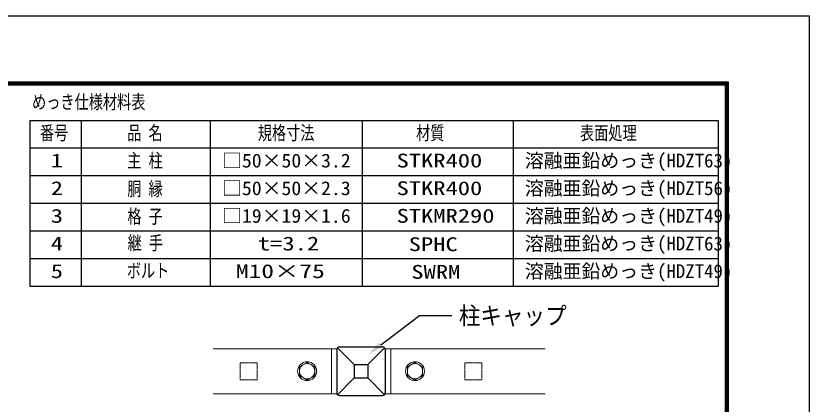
# Model space of a CAD drawing. Units: millimetres, scale not verified. Extents: x -4200 to 4200, y -2970 to 2970.
# Drawn here: x 1553 to 4200, y 1673 to 2970 of the extents above; entities that cross this region are included whole.
import ezdxf
from ezdxf.enums import TextEntityAlignment as Align

# ---------------------------------------------------------------- set-up
doc = ezdxf.new("R2010")
doc.units = ezdxf.units.MM
doc.header["$LTSCALE"] = 10
doc.linetypes.add('USER1', pattern=[0.375, 0.25, -0.125])
for name, color, linetype, lineweight in [('0-1_D-STR-TXT', 7, 'Continuous', 25), ('0-2_D-STR2', 7, 'Continuous', 13), ('0-3_D-STR3', 3, 'Continuous', 13), ('0-4_D-STR1', 1, 'Continuous', 25), ('0-C_D-TTL', 7, 'Continuous', 25), ('0-E_D-MTR-FRAM', 7, 'Continuous', 25)]:
    doc.layers.add(name, color=color, linetype=linetype, lineweight=lineweight)
doc.layers.add('0-D_D-MTR-TXT', color=7, linetype='Continuous')
doc.styles.add('ＭＳ ゴシック', font='')
doc.styles.add('ＭＳ Ｐゴシック', font='')
doc.styles.get('ＭＳ ゴシック').set_extended_font_data('MS Gothic')
doc.styles.get('ＭＳ Ｐゴシック').set_extended_font_data('MS PGothic')

# ---------------------------------------------------------------- blocks, each defined once
blk = doc.blocks.new('MLeader31')
at = {"layer": '0-1_D-STR-TXT'}
blk.add_lwpolyline([(2771.42, 1871.97), (2899.86, 1969.34), (3007.86, 1969.34)], dxfattribs=at)
blk.add_solid([(2776.86, 1864.8), (2765.98, 1879.15), (2728.39, 1839.35)], dxfattribs=at)
at = {"layer": '0-1_D-STR-TXT', "style": 'ＭＳ Ｐゴシック', "width": 0.9}
blk.add_text('柱キャップ', height=58.58, dxfattribs=at).set_placement((3031.19, 1921.75), align=Align.BOTTOM_LEFT)

msp = doc.modelspace()

# ---------------------------------------------------------------- linework, layer by layer
at = {"layer": '0-2_D-STR2'}
for p, q in [((2211.54, 1858.37), (2608.98, 1858.37)), ((2605.98, 1708.37), (2605.98, 1858.37)), ((3318.76, 1858.37), (2800.98, 1858.37)), ((2803.98, 1708.37), (2803.98, 1858.37)), ((2211.54, 1708.37), (2608.98, 1708.37)), ((3318.76, 1708.37), (2800.98, 1708.37))]:
    msp.add_line(p, q, dxfattribs=at)
at = {"layer": '0-2_D-STR2', "linetype": 'USER1'}
for p, q in [((2358.48, 1811.87), (2301.48, 1811.87)), ((2301.48, 1754.87), (2301.48, 1811.87)), ((2358.48, 1754.87), (2358.48, 1811.87)), ((3108.48, 1811.87), (3051.48, 1811.87)), ((3051.48, 1754.87), (3051.48, 1811.87)), ((3108.48, 1754.87), (3108.48, 1811.87)), ((2358.48, 1754.87), (2301.48, 1754.87)), ((3108.48, 1754.87), (3051.48, 1754.87))]:
    msp.add_line(p, q, dxfattribs=at)
at = {"layer": '0-3_D-STR3'}
for p, q in [((2624.49, 1858.37), (2605.98, 1858.37)), ((2785.46, 1858.37), (2803.98, 1858.37)), ((2524.98, 1812.77), (2499.48, 1798.05)), ((2524.98, 1812.77), (2550.48, 1798.05)), ((2884.98, 1812.77), (2859.48, 1798.05)), ((2884.98, 1812.77), (2910.48, 1798.05)), ((2499.48, 1798.05), (2499.48, 1768.69)), ((2550.48, 1798.05), (2550.48, 1768.69)), ((2859.48, 1798.05), (2859.48, 1768.69)), ((2910.48, 1798.05), (2910.48, 1768.69)), ((2524.98, 1753.97), (2499.48, 1768.69)), ((2524.98, 1753.97), (2550.48, 1768.69)), ((2884.98, 1753.97), (2859.48, 1768.69)), ((2884.98, 1753.97), (2910.48, 1768.69)), ((2624.49, 1708.37), (2605.98, 1708.37)), ((2785.46, 1708.37), (2803.98, 1708.37))]:
    msp.add_line(p, q, dxfattribs=at)
for centre, radius in [((2524.98, 1783.37), 31.5), ((2524.98, 1783.37), 25.5), ((2884.98, 1783.37), 31.5), ((2884.98, 1783.37), 25.5)]:
    msp.add_circle(centre, radius, dxfattribs=at)
at = {"layer": '0-4_D-STR1'}
for p, q in [((2623.98, 1855.37), (2623.98, 1711.37)), ((2626.62, 1861.73), (2682.48, 1805.87)), ((2632.98, 1864.37), (2776.98, 1864.37)), ((2727.48, 1805.87), (2783.34, 1861.73)), ((2785.98, 1855.37), (2785.98, 1711.37)), ((2682.48, 1805.87), (2682.48, 1760.87)), ((2682.48, 1805.87), (2727.48, 1805.87)), ((2727.48, 1805.87), (2727.48, 1760.87)), ((2626.62, 1705), (2682.48, 1760.87)), ((2682.48, 1760.87), (2727.48, 1760.87)), ((2783.34, 1705), (2727.48, 1760.87)), ((2632.98, 1702.37), (2776.98, 1702.37))]:
    msp.add_line(p, q, dxfattribs=at)
for centre, start, end in [((2632.98, 1855.37), 90, 180), ((2776.98, 1855.37), 0, 90), ((2632.98, 1711.37), 180, 270), ((2776.98, 1711.37), 270, 0)]:
    msp.add_arc(centre, 9, start, end, dxfattribs=at)
at = {"layer": '0-C_D-TTL', "color": 2}
msp.add_lwpolyline([(-4200, 2970), (4200, 2970), (4200, -2970), (-4200, -2970)], close=True, dxfattribs=at)
at = {"layer": '0-C_D-TTL'}
for points in [[(-3930, 2750), (3930, 2750), (3930, -2750), (-3930, -2750)], [(-3927.5, 2747.5), (3927.5, 2747.5), (3927.5, -2747.5), (-3927.5, -2747.5)], [(-3925, 2745), (3925, 2745), (3925, -2745), (-3925, -2745)], [(-3922.5, 2742.5), (3922.5, 2742.5), (3922.5, -2742.5), (-3922.5, -2742.5)], [(-3920, 2740), (3920, 2740), (3920, -2740), (-3920, -2740)]]:
    msp.add_lwpolyline(points, close=True, dxfattribs=at)
at = {"layer": '0-E_D-MTR-FRAM'}
for p, q in [((1600.39, 2621.07), (1600.39, 2067.17)), ((1600.39, 2621.07), (3896.59, 2621.07)), ((1770.9, 2621.07), (1770.9, 2067.17)), ((2201.67, 2621.07), (2201.67, 2067.17)), ((2709.25, 2621.07), (2709.25, 2067.17)), ((3212.51, 2621.07), (3212.51, 2067.17)), ((3896.59, 2621.07), (3896.59, 2067.17)), ((1600.39, 2528.75), (3896.59, 2528.75)), ((1600.39, 2436.44), (3896.59, 2436.44)), ((1600.39, 2344.12), (3896.59, 2344.12)), ((1600.39, 2251.8), (3896.59, 2251.8)), ((1600.39, 2159.49), (3896.59, 2159.49)), ((1600.39, 2067.17), (3896.59, 2067.17))]:
    msp.add_line(p, q, dxfattribs=at)

# ---------------------------------------------------------------- block references
at = {"layer": '0-1_D-STR-TXT'}
msp.add_blockref('MLeader31', (0, 0), dxfattribs=at)

# ---------------------------------------------------------------- texts
at = {"layer": '0-D_D-MTR-TXT', "style": 'ＭＳ ゴシック'}
for s, height, width, p in [('めっき仕様材料表', 46.19, 0.75, (1607.52, 2645.78)), ('番号', 46.19, 0.75, (1633.6, 2542.09)), ('品 名', 46.19, 0.75, (1924.95, 2542.09)), ('規格寸法', 46.19, 0.75, (2360.51, 2542.09)), ('材質', 46.19, 0.75, (2888.63, 2542.09)), ('表面処理', 46.19, 0.75, (3435.67, 2542.09)), ('主 柱', 46.19, 0.75, (1924.95, 2449.78)), ('1', 46.19, 1.3, (1669.77, 2449.78)), ('□50×50×3.2', 46.19, 1.05, (2241.33, 2449.78)), ('STKR400', 46.19, 1.3, (2823.57, 2449.78)), ('2', 46.19, 1.3, (1669.77, 2357.46)), ('胴 縁', 46.19, 0.75, (1925.25, 2355.62)), ('□50×50×2.3', 46.19, 1.05, (2241.33, 2357.46)), ('STKR400', 46.19, 1.3, (2823.57, 2357.46)), ('格 子', 46.19, 0.75, (1925.25, 2263.3)), ('3', 46.19, 1.3, (1669.77, 2265.15)), ('□19×19×1.6', 46.19, 1.05, (2241.33, 2265.15)), ('STKMR290', 46.19, 1.3, (2823.57, 2265.15)), ('4', 46.19, 1.3, (1669.77, 2172.83)), ('継 手', 46.19, 0.75, (1926.09, 2174.68)), ('t=3.2', 46.19, 1.3, (2360.98, 2172.83)), ('SPHC', 46.19, 1.3, (2864.05, 2170.44)), ('ボルト', 46.19, 0.75, (1923.42, 2082.36)), ('5', 46.19, 1.3, (1669.77, 2080.51)), ('M10×75', 46.18, 1.35, (2287.31, 2080.51)), ('SWRM', 46.19, 1.3, (2872.79, 2078.12))]:
    msp.add_text(s, height=height, dxfattribs=dict(at, width=width)).set_placement(p, align=Align.BOTTOM_LEFT)
for s, p in [('溶融亜鉛めっき(HDZT63)', (3251.39, 2449.78)), ('溶融亜鉛めっき(HDZT56)', (3251.39, 2357.46)), ('溶融亜鉛めっき(HDZT49)', (3251.39, 2265.15)), ('溶融亜鉛めっき(HDZT63)', (3251.39, 2172.83)), ('溶融亜鉛めっき(HDZT49)', (3251.39, 2080.51))]:
    msp.add_text(s, height=46.19, dxfattribs=at).set_placement(p, align=Align.BOTTOM_LEFT)

doc.saveas('drawing.dxf')
